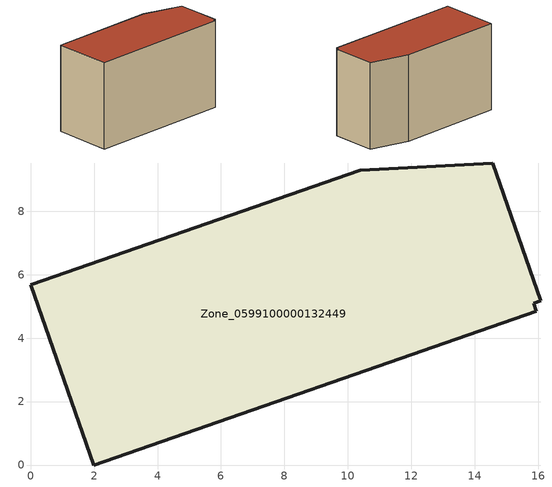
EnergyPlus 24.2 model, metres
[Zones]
Zone_0599100000132449
 floor ground (C_G): 15.94,4.86 1.99,0 0,5.68 10.4,9.3 14.56,9.52 16.09,5.18 15.87,5.09 z0
 wall outside (C_F): 1.99,0 15.94,4.86 15.87,5.09 16.09,5.18 14.56,9.52 10.4,9.3 0,5.68 1.99,0 z0:8.99
 roof outside (C_R): 15.94,4.86 15.87,5.09 16.09,5.18 14.56,9.52 10.4,9.3 0,5.68 1.99,0 z8.99
[BUILDING]
Pand.0599100000132449: North Axis=0; Terrain=City; Loads Convergence Tolerance Value=0.04; Temperature Convergence Tolerance Value=0.4; Solar Distribution=FullExterior; Maximum Number of Warmup Days=25; Minimum Number of Warmup Days=1
[Site:Location]
Rotterdam.The.Hague.AP_ZH_NLD Design_Conditions: Latitude=51.96; Longitude=4.45; Time Zone=1; Elevation=-4.5
[SITE:GROUNDTEMPERATURE:BUILDINGSURFACE]
18, 18, 18, 18, 18, 18, 18, 18, 18, 18, 18, 18
[MATERIAL] Thermal Absorptance=0.9; Solar Absorptance=0.7; Visible Absorptance=0.7
Name | Roughness | Thickness | Conductivity | Density | Specific Heat
G.TI.1946-1964 | MediumSmooth | 0.15 | 1 | 540 | 1210
F.TI.1946-1964 | Rough | 0.3 | 0.857143 | 1920 | 840
R.TI.1946-1964 | MediumRough | 0.2 | 0.277778 | 1500 | 1000
[CONSTRUCTION]
C_G: G.TI.1946-1964
C_F: F.TI.1946-1964
C_R: R.TI.1946-1964
[ZONE]
Zone_0599100000132449: Type=1; Multiplier=1; Ceiling Height=Autocalculate; Volume=Autocalculate; Floor Area=autocalculate; Part of Total Floor Area=Yes
[ZONEINFILTRATION:DESIGNFLOWRATE]
Infil_Zone_0599100000132449: Zone or ZoneList or Space or SpaceList=Zone_0599100000132449; Schedule=AlwaysOn; Design Flow Rate Calculation Method=Flow/Area; Flow Rate per Floor Area=0.003; Constant Term Coefficient=1; Temperature Term Coefficient=0; Velocity Term Coefficient=0; Velocity Squared Term Coefficient=0
[HVACTEMPLATE:ZONE:IDEALLOADSAIRSYSTEM]
Zone_0599100000132449: Maximum Heating Supply Air Temperature=50; Minimum Cooling Supply Air Temperature=13; Maximum Heating Supply Air Humidity Ratio=0.0156; Minimum Cooling Supply Air Humidity Ratio=0.0077; Heating Limit=NoLimit; Cooling Limit=NoLimit; Dehumidification Control Type=ConstantSensibleHeatRatio; Cooling Sensible Heat Ratio=0.7; Dehumidification Setpoint=60; Humidification Control Type=None; Humidification Setpoint=30; Outdoor Air Method=None; Outdoor Air Flow Rate per Person=0.00944; Outdoor Air Flow Rate per Zone Floor Area=0; Outdoor Air Flow Rate per Zone=0; Demand Controlled Ventilation Type=None; Outdoor Air Economizer Type=NoEconomizer; Heat Recovery Type=None; Sensible Heat Recovery Effectiveness=0.7; Latent Heat Recovery Effectiveness=0.65
[ZONECONTROL:THERMOSTAT]
ThermostatControl_Zone_0599100000132449: Zone or ZoneList=Zone_0599100000132449; Control Type Schedule=DualSetpointControlType; Control 1=Thermostat_Zone_0599100000132449; Temperature Difference Between Cutout And Setpoint=0
[THERMOSTATSETPOINT:DUALSETPOINT]
Thermostat_Zone_0599100000132449: Heating Setpoint Temperature Schedule=HeatingSetpoint_Zone_0599100000132449; Cooling Setpoint Temperature Schedule=CoolingSetpoint_Zone_0599100000132449
[SCHEDULE:COMPACT]
HeatingSetpoint_Zone_0599100000132449: Through: 12/31, For: AllDays, Until: 24:00, 21
CoolingSetpoint_Zone_0599100000132449: Through: 12/31, For: AllDays, Until: 24:00, 24
DualSetpointControlType: Through: 12/31, For: AllDays, Until: 24:00, 4
AlwaysOn: Through: 12/31, For: AllDays, Until: 24:00, 1
